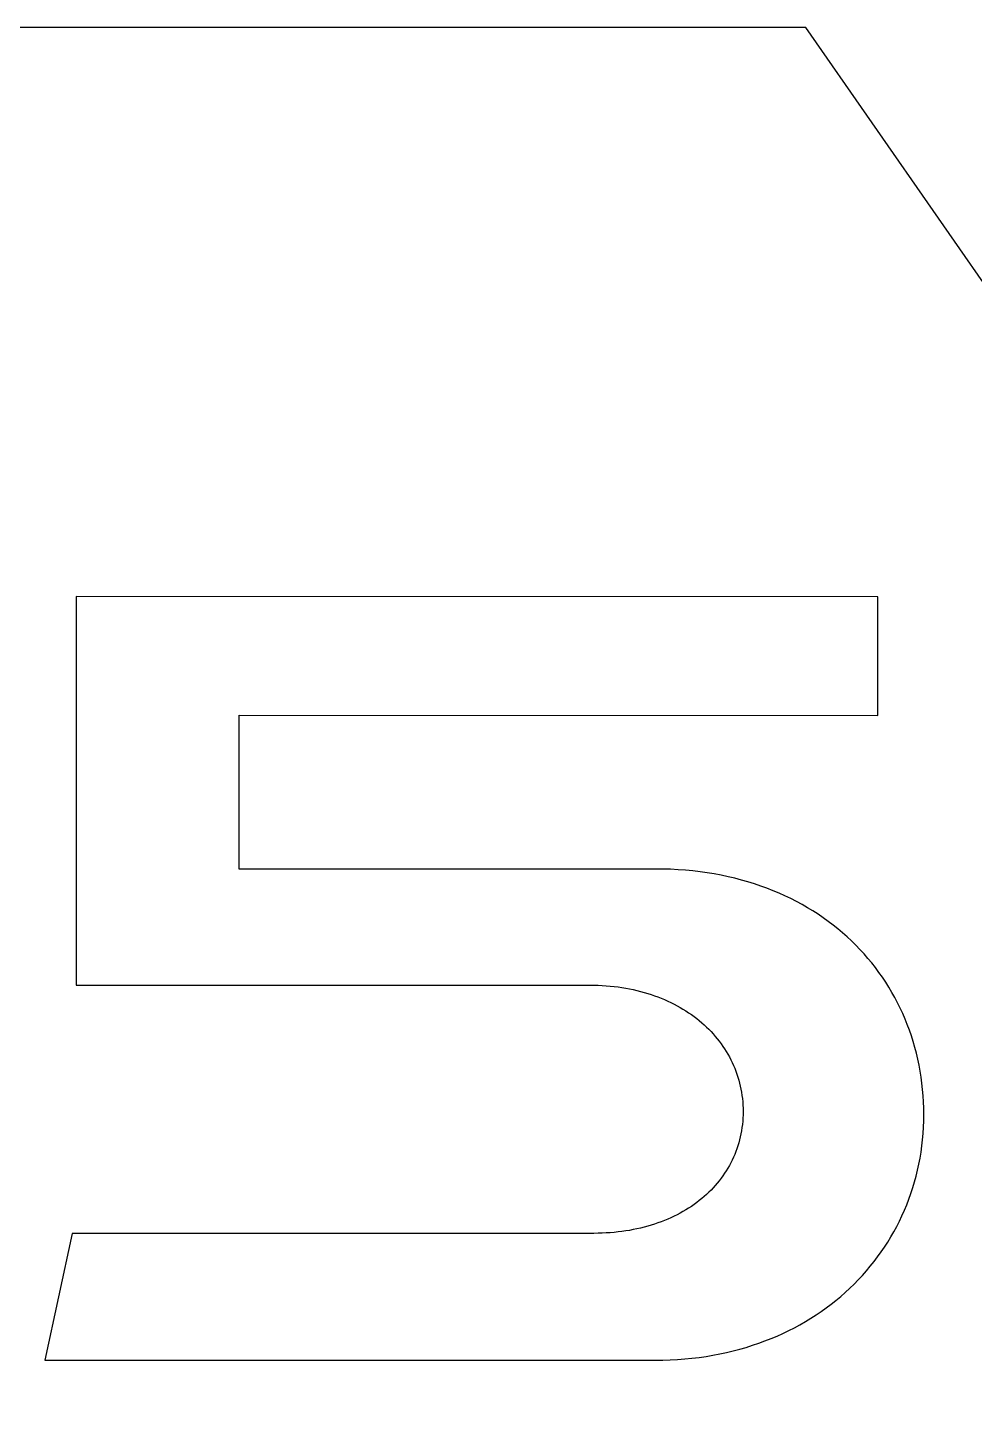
# Model space of a CAD drawing. Extents: x -120528 to -38681, y -40362 to 40632.
# Drawn here: x -64771.8 to -64458.1, y -37650.1 to -37193.9 of the extents above; entities that cross this region are included whole.
import ezdxf

# ---------------------------------------------------------------- set-up
doc = ezdxf.new("R2010")
doc.units = 0
doc.layers.get('0').update_dxf_attribs({"linetype": 'CONTINUOUS'})

msp = doc.modelspace()

# ---------------------------------------------------------------- linework, layer by layer
at = {"color": 40, "linetype": 'Continuous'}
for p, q in [((-64513.97, -37193.87), (-65138.97, -37193.87)), ((-64083.97, -37812.87), (-64513.97, -37193.87)), ((-64755.77, -37382.42), (-64755.77, -37511.21)), ((-64490.12, -37382.55), (-64755.77, -37382.42)), ((-64490.12, -37421.81), (-64490.12, -37382.55)), ((-64701.72, -37421.7), (-64490.12, -37421.81)), ((-64701.72, -37472.71), (-64701.72, -37421.7)), ((-64563.84, -37472.71), (-64701.72, -37472.71)), ((-64561.29, -37472.73), (-64563.84, -37472.71)), ((-64558.78, -37472.81), (-64561.29, -37472.73)), ((-64556.29, -37472.94), (-64558.78, -37472.81)), ((-64553.83, -37473.13), (-64556.29, -37472.94)), ((-64551.41, -37473.36), (-64553.83, -37473.13)), ((-64549.01, -37473.64), (-64551.41, -37473.36)), ((-64546.65, -37473.98), (-64549.01, -37473.64)), ((-64544.32, -37474.36), (-64546.65, -37473.98)), ((-64542.02, -37474.79), (-64544.32, -37474.36)), ((-64539.76, -37475.27), (-64542.02, -37474.79)), ((-64537.52, -37475.79), (-64539.76, -37475.27)), ((-64535.33, -37476.36), (-64537.52, -37475.79)), ((-64533.16, -37476.98), (-64535.33, -37476.36)), ((-64531.03, -37477.64), (-64533.16, -37476.98)), ((-64528.93, -37478.35), (-64531.03, -37477.64)), ((-64526.87, -37479.1), (-64528.93, -37478.35)), ((-64524.85, -37479.9), (-64526.87, -37479.1)), ((-64522.86, -37480.73), (-64524.85, -37479.9)), ((-64520.9, -37481.61), (-64522.86, -37480.73)), ((-64518.98, -37482.53), (-64520.9, -37481.61)), ((-64517.1, -37483.49), (-64518.98, -37482.53)), ((-64515.25, -37484.49), (-64517.1, -37483.49)), ((-64513.44, -37485.53), (-64515.25, -37484.49)), ((-64511.67, -37486.61), (-64513.44, -37485.53)), ((-64509.93, -37487.72), (-64511.67, -37486.61)), ((-64508.24, -37488.88), (-64509.93, -37487.72)), ((-64506.58, -37490.07), (-64508.24, -37488.88)), ((-64504.96, -37491.29), (-64506.58, -37490.07)), ((-64503.38, -37492.55), (-64504.96, -37491.29)), ((-64501.83, -37493.85), (-64503.38, -37492.55)), ((-64500.33, -37495.18), (-64501.83, -37493.85)), ((-64498.87, -37496.55), (-64500.33, -37495.18)), ((-64497.44, -37497.94), (-64498.87, -37496.55)), ((-64496.06, -37499.37), (-64497.44, -37497.94)), ((-64494.72, -37500.83), (-64496.06, -37499.37)), ((-64493.42, -37502.33), (-64494.72, -37500.83)), ((-64492.16, -37503.85), (-64493.42, -37502.33)), ((-64490.94, -37505.4), (-64492.16, -37503.85)), ((-64489.76, -37506.98), (-64490.94, -37505.4)), ((-64488.63, -37508.59), (-64489.76, -37506.98)), ((-64487.54, -37510.23), (-64488.63, -37508.59)), ((-64755.77, -37511.21), (-64584.19, -37511.21)), ((-64584.19, -37511.21), (-64582.82, -37511.25)), ((-64582.82, -37511.25), (-64581.47, -37511.31)), ((-64581.47, -37511.31), (-64580.13, -37511.39)), ((-64580.13, -37511.39), (-64578.8, -37511.5)), ((-64578.8, -37511.5), (-64577.49, -37511.64)), ((-64577.49, -37511.64), (-64576.19, -37511.8)), ((-64576.19, -37511.8), (-64574.91, -37511.98)), ((-64574.91, -37511.98), (-64573.65, -37512.19)), ((-64573.65, -37512.19), (-64572.4, -37512.42)), ((-64572.4, -37512.42), (-64571.16, -37512.68)), ((-64571.16, -37512.68), (-64569.94, -37512.95)), ((-64569.94, -37512.95), (-64568.74, -37513.26)), ((-64568.74, -37513.26), (-64567.55, -37513.58)), ((-64567.55, -37513.58), (-64566.38, -37513.93)), ((-64566.38, -37513.93), (-64565.23, -37514.3)), ((-64565.23, -37514.3), (-64564.1, -37514.69)), ((-64564.1, -37514.69), (-64562.98, -37515.1)), ((-64486.49, -37511.89), (-64487.54, -37510.23)), ((-64485.48, -37513.59), (-64486.49, -37511.89)), ((-64484.52, -37515.3), (-64485.48, -37513.59)), ((-64562.98, -37515.1), (-64561.88, -37515.53)), ((-64561.88, -37515.53), (-64560.8, -37515.98)), ((-64560.8, -37515.98), (-64559.73, -37516.46)), ((-64559.73, -37516.46), (-64558.69, -37516.95)), ((-64558.69, -37516.95), (-64557.66, -37517.47)), ((-64557.66, -37517.47), (-64556.66, -37518)), ((-64556.66, -37518), (-64555.67, -37518.55)), ((-64555.67, -37518.55), (-64554.7, -37519.13)), ((-64554.7, -37519.13), (-64553.75, -37519.72)), ((-64483.6, -37517.04), (-64484.52, -37515.3)), ((-64482.73, -37518.81), (-64483.6, -37517.04)), ((-64481.9, -37520.6), (-64482.73, -37518.81)), ((-64553.75, -37519.72), (-64552.82, -37520.33)), ((-64552.82, -37520.33), (-64551.92, -37520.95)), ((-64551.92, -37520.95), (-64551.03, -37521.6)), ((-64551.03, -37521.6), (-64550.16, -37522.26)), ((-64550.16, -37522.26), (-64549.31, -37522.94)), ((-64549.31, -37522.94), (-64548.49, -37523.64)), ((-64548.49, -37523.64), (-64547.69, -37524.35)), ((-64481.12, -37522.42), (-64481.9, -37520.6)), ((-64480.38, -37524.25), (-64481.12, -37522.42)), ((-64547.69, -37524.35), (-64546.9, -37525.08)), ((-64546.9, -37525.08), (-64546.15, -37525.83)), ((-64546.15, -37525.83), (-64545.41, -37526.59)), ((-64545.41, -37526.59), (-64544.69, -37527.37)), ((-64544.69, -37527.37), (-64544, -37528.16)), ((-64544, -37528.16), (-64543.33, -37528.96)), ((-64479.68, -37526.11), (-64480.38, -37524.25)), ((-64479.03, -37527.99), (-64479.68, -37526.11)), ((-64478.43, -37529.9), (-64479.03, -37527.99)), ((-64543.33, -37528.96), (-64542.69, -37529.79)), ((-64542.69, -37529.79), (-64542.06, -37530.62)), ((-64542.06, -37530.62), (-64541.46, -37531.47)), ((-64541.46, -37531.47), (-64540.89, -37532.33)), ((-64540.89, -37532.33), (-64540.34, -37533.21)), ((-64477.88, -37531.82), (-64478.43, -37529.9)), ((-64477.37, -37533.76), (-64477.88, -37531.82)), ((-64540.34, -37533.21), (-64539.81, -37534.1)), ((-64539.81, -37534.1), (-64539.31, -37535)), ((-64539.31, -37535), (-64538.83, -37535.92)), ((-64538.83, -37535.92), (-64538.38, -37536.84)), ((-64538.38, -37536.84), (-64537.96, -37537.78)), ((-64476.9, -37535.72), (-64477.37, -37533.76)), ((-64476.49, -37537.7), (-64476.9, -37535.72)), ((-64537.96, -37537.78), (-64537.56, -37538.73)), ((-64537.56, -37538.73), (-64537.18, -37539.69)), ((-64537.18, -37539.69), (-64536.83, -37540.67)), ((-64536.83, -37540.67), (-64536.51, -37541.65)), ((-64536.51, -37541.65), (-64536.22, -37542.64)), ((-64476.12, -37539.69), (-64476.49, -37537.7)), ((-64475.8, -37541.7), (-64476.12, -37539.69)), ((-64475.53, -37543.73), (-64475.8, -37541.7)), ((-64536.22, -37542.64), (-64535.95, -37543.65)), ((-64535.95, -37543.65), (-64535.71, -37544.66)), ((-64535.71, -37544.66), (-64535.5, -37545.68)), ((-64535.5, -37545.68), (-64535.31, -37546.71)), ((-64535.31, -37546.71), (-64535.15, -37547.75)), ((-64475.31, -37545.78), (-64475.53, -37543.73)), ((-64475.14, -37547.84), (-64475.31, -37545.78)), ((-64535.15, -37547.75), (-64535.02, -37548.8)), ((-64535.02, -37548.8), (-64534.92, -37549.86)), ((-64534.92, -37549.86), (-64534.85, -37550.93)), ((-64534.85, -37550.93), (-64534.8, -37552)), ((-64475.01, -37549.91), (-64475.14, -37547.84)), ((-64474.94, -37552), (-64475.01, -37549.91)), ((-64534.85, -37555.23), (-64534.92, -37556.29)), ((-64534.8, -37554.16), (-64534.85, -37555.23)), ((-64534.8, -37552), (-64534.79, -37553.08)), ((-64534.79, -37553.08), (-64534.8, -37554.16)), ((-64474.91, -37554.1), (-64474.94, -37552)), ((-64474.94, -37556.2), (-64474.91, -37554.1)), ((-64535.31, -37559.42), (-64535.5, -37560.44)), ((-64535.15, -37558.39), (-64535.31, -37559.42)), ((-64535.02, -37557.34), (-64535.15, -37558.39)), ((-64534.92, -37556.29), (-64535.02, -37557.34)), ((-64475.33, -37562.42), (-64475.15, -37560.36)), ((-64475.15, -37560.36), (-64475.02, -37558.29)), ((-64475.02, -37558.29), (-64474.94, -37556.2)), ((-64536.51, -37564.42), (-64536.83, -37565.39)), ((-64536.22, -37563.44), (-64536.51, -37564.42)), ((-64535.95, -37562.45), (-64536.22, -37563.44)), ((-64535.71, -37561.45), (-64535.95, -37562.45)), ((-64535.5, -37560.44), (-64535.71, -37561.45)), ((-64475.84, -37566.5), (-64475.56, -37564.47)), ((-64475.56, -37564.47), (-64475.33, -37562.42)), ((-64538.38, -37569.14), (-64538.83, -37570.05)), ((-64537.96, -37568.22), (-64538.38, -37569.14)), ((-64537.56, -37567.29), (-64537.96, -37568.22)), ((-64537.18, -37566.35), (-64537.56, -37567.29)), ((-64536.83, -37565.39), (-64537.18, -37566.35)), ((-64476.55, -37570.5), (-64476.17, -37568.51)), ((-64476.17, -37568.51), (-64475.84, -37566.5)), ((-64540.89, -37573.54), (-64541.46, -37574.38)), ((-64540.34, -37572.69), (-64540.89, -37573.54)), ((-64539.81, -37571.82), (-64540.34, -37572.69)), ((-64539.31, -37570.94), (-64539.81, -37571.82)), ((-64538.83, -37570.05), (-64539.31, -37570.94)), ((-64477.46, -37574.44), (-64476.98, -37572.48)), ((-64476.98, -37572.48), (-64476.55, -37570.5)), ((-64544.69, -37578.35), (-64545.41, -37579.1)), ((-64544, -37577.58), (-64544.69, -37578.35)), ((-64543.33, -37576.8), (-64544, -37577.58)), ((-64542.69, -37576.01), (-64543.33, -37576.8)), ((-64542.06, -37575.2), (-64542.69, -37576.01)), ((-64541.46, -37574.38), (-64542.06, -37575.2)), ((-64479.19, -37580.21), (-64478.57, -37578.3)), ((-64478.57, -37578.3), (-64477.99, -37576.38)), ((-64477.99, -37576.38), (-64477.46, -37574.44)), ((-64549.31, -37582.59), (-64550.16, -37583.24)), ((-64548.49, -37581.93), (-64549.31, -37582.59)), ((-64547.69, -37581.25), (-64548.49, -37581.93)), ((-64546.9, -37580.55), (-64547.69, -37581.25)), ((-64546.15, -37579.83), (-64546.9, -37580.55)), ((-64545.41, -37579.1), (-64546.15, -37579.83)), ((-64480.57, -37583.94), (-64479.86, -37582.09)), ((-64479.86, -37582.09), (-64479.19, -37580.21)), ((-64557.66, -37587.79), (-64558.69, -37588.27)), ((-64556.66, -37587.29), (-64557.66, -37587.79)), ((-64555.67, -37586.76), (-64556.66, -37587.29)), ((-64554.7, -37586.22), (-64555.67, -37586.76)), ((-64553.75, -37585.66), (-64554.7, -37586.22)), ((-64552.82, -37585.09), (-64553.75, -37585.66)), ((-64551.92, -37584.49), (-64552.82, -37585.09)), ((-64551.03, -37583.88), (-64551.92, -37584.49)), ((-64550.16, -37583.24), (-64551.03, -37583.88)), ((-64483, -37589.39), (-64482.14, -37587.6)), ((-64482.14, -37587.6), (-64481.33, -37585.78)), ((-64481.33, -37585.78), (-64480.57, -37583.94)), ((-64571.16, -37592.22), (-64572.4, -37592.45)), ((-64569.94, -37591.97), (-64571.16, -37592.22)), ((-64568.74, -37591.69), (-64569.94, -37591.97)), ((-64567.55, -37591.4), (-64568.74, -37591.69)), ((-64566.38, -37591.08), (-64567.55, -37591.4)), ((-64565.23, -37590.74), (-64566.38, -37591.08)), ((-64564.1, -37590.38), (-64565.23, -37590.74)), ((-64562.98, -37590), (-64564.1, -37590.38)), ((-64561.88, -37589.6), (-64562.98, -37590)), ((-64560.8, -37589.18), (-64561.88, -37589.6)), ((-64559.73, -37588.73), (-64560.8, -37589.18)), ((-64558.69, -37588.27), (-64559.73, -37588.73)), ((-64484.83, -37592.9), (-64483.89, -37591.15)), ((-64483.89, -37591.15), (-64483, -37589.39)), ((-64757.09, -37593.44), (-64766.13, -37635.49)), ((-64584.19, -37593.44), (-64757.09, -37593.44)), ((-64582.82, -37593.42), (-64584.19, -37593.44)), ((-64581.47, -37593.39), (-64582.82, -37593.42)), ((-64580.13, -37593.32), (-64581.47, -37593.39)), ((-64578.8, -37593.24), (-64580.13, -37593.32)), ((-64577.49, -37593.13), (-64578.8, -37593.24)), ((-64576.19, -37592.99), (-64577.49, -37593.13)), ((-64574.91, -37592.83), (-64576.19, -37592.99)), ((-64573.65, -37592.65), (-64574.91, -37592.83)), ((-64572.4, -37592.45), (-64573.65, -37592.65)), ((-64487.92, -37597.97), (-64486.85, -37596.31)), ((-64486.85, -37596.31), (-64485.82, -37594.61)), ((-64485.82, -37594.61), (-64484.83, -37592.9)), ((-64491.4, -37602.8), (-64490.2, -37601.22)), ((-64490.2, -37601.22), (-64489.04, -37599.61)), ((-64489.04, -37599.61), (-64487.92, -37597.97)), ((-64495.24, -37607.37), (-64493.92, -37605.87)), ((-64493.92, -37605.87), (-64492.64, -37604.35)), ((-64492.64, -37604.35), (-64491.4, -37602.8)), ((-64499.45, -37611.65), (-64498.01, -37610.26)), ((-64498.01, -37610.26), (-64496.61, -37608.83)), ((-64496.61, -37608.83), (-64495.24, -37607.37)), ((-64504.01, -37615.65), (-64502.45, -37614.35)), ((-64502.45, -37614.35), (-64500.93, -37613.02)), ((-64500.93, -37613.02), (-64499.45, -37611.65)), ((-64510.61, -37620.48), (-64508.9, -37619.32)), ((-64508.9, -37619.32), (-64507.24, -37618.13)), ((-64507.24, -37618.13), (-64505.6, -37616.91)), ((-64505.6, -37616.91), (-64504.01, -37615.65)), ((-64517.79, -37624.71), (-64515.94, -37623.71)), ((-64515.94, -37623.71), (-64514.13, -37622.67)), ((-64514.13, -37622.67), (-64512.35, -37621.59)), ((-64512.35, -37621.59), (-64510.61, -37620.48)), ((-64527.53, -37629.1), (-64525.51, -37628.3)), ((-64525.51, -37628.3), (-64523.53, -37627.47)), ((-64523.53, -37627.47), (-64521.58, -37626.59)), ((-64521.58, -37626.59), (-64519.67, -37625.67)), ((-64519.67, -37625.67), (-64517.79, -37624.71)), ((-64544.76, -37633.84), (-64542.51, -37633.41)), ((-64542.51, -37633.41), (-64540.27, -37632.93)), ((-64540.27, -37632.93), (-64538.07, -37632.41)), ((-64538.07, -37632.41), (-64535.9, -37631.83)), ((-64535.9, -37631.83), (-64533.76, -37631.22)), ((-64533.76, -37631.22), (-64531.65, -37630.55)), ((-64531.65, -37630.55), (-64529.58, -37629.85)), ((-64529.58, -37629.85), (-64527.53, -37629.1)), ((-64766.13, -37635.49), (-64563.84, -37635.49)), ((-64563.84, -37635.49), (-64561.37, -37635.47)), ((-64561.37, -37635.47), (-64558.91, -37635.39)), ((-64558.91, -37635.39), (-64556.49, -37635.26)), ((-64556.49, -37635.26), (-64554.09, -37635.07)), ((-64554.09, -37635.07), (-64551.72, -37634.84)), ((-64551.72, -37634.84), (-64549.37, -37634.56)), ((-64549.37, -37634.56), (-64547.05, -37634.22)), ((-64547.05, -37634.22), (-64544.76, -37633.84))]:
    msp.add_line(p, q, dxfattribs=at)

doc.saveas('drawing.dxf')
